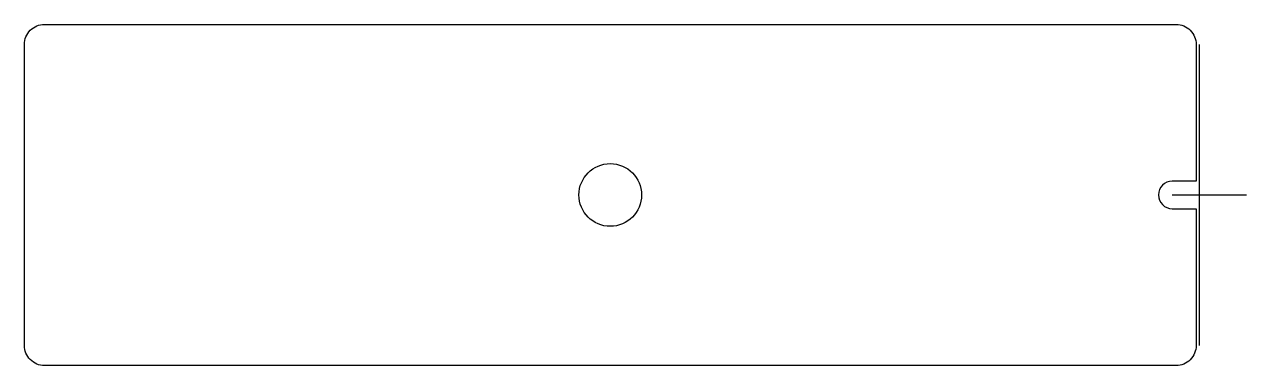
# Model space of a CAD drawing. Header units: millimetres. Extents: x -129 to 27, y -36 to 7.
import ezdxf

# ---------------------------------------------------------------- set-up
doc = ezdxf.new("R2010")
doc.units = ezdxf.units.MM

msp = doc.modelspace()

# ---------------------------------------------------------------- linework, layer by layer
for p, q in [((21.19, -33.52), (21.19, 4.88)), ((17.69, -14.32), (27.18, -14.32))]:
    msp.add_line(p, q)
msp.add_lwpolyline([(-126.21, 7.43), (18.19, 7.43, -0.414214), (20.75, 4.88), (20.75, -12.57), (17.69, -12.57, 1), (17.69, -16.07), (20.75, -16.07), (20.75, -33.52, -0.414214), (18.19, -36.08), (-126.21, -36.08, -0.414214), (-128.76, -33.52), (-128.76, -17.82), (-128.76, -10.82), (-128.76, 4.88, -0.414214)], format="xyb", close=True)
msp.add_circle((-54.01, -14.32), 4)

doc.saveas('drawing.dxf')
